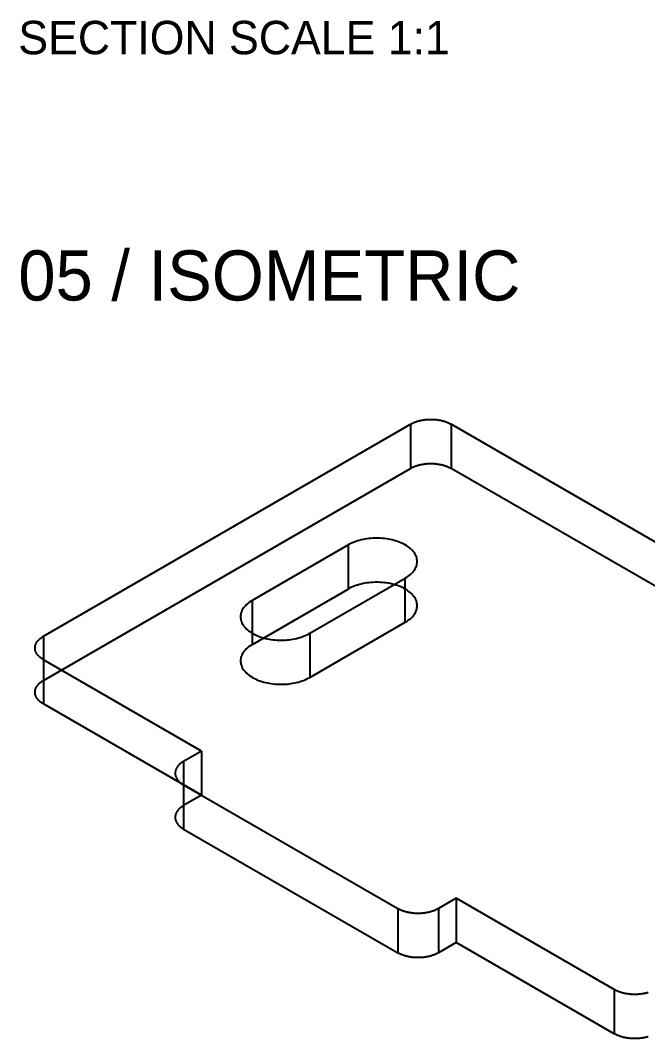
# Model space of a CAD drawing. Header units: inches. Extents: x 0.5 to 33.5, y 0.5 to 21.5.
# Drawn here: x 27.26 to 30.39, y 10.66 to 15.75 of the extents above; entities that cross this region are included whole.
import ezdxf

# ---------------------------------------------------------------- set-up
doc = ezdxf.new("R2010")
doc.units = ezdxf.units.IN
doc.header["$MEASUREMENT"] = 0

msp = doc.modelspace()

# ---------------------------------------------------------------- linework, layer by layer
at = {"layer": 'OUTLINE'}
for p, q in [((27.3755, 12.6713), (29.2085, 13.7296)), ((29.2085, 13.7296), (29.211, 13.731)), ((29.2085, 13.7296), (29.2085, 13.5091)), ((29.211, 13.731), (29.2136, 13.7324)), ((29.2136, 13.7324), (29.2162, 13.7338)), ((29.2162, 13.7338), (29.2189, 13.7351)), ((29.2189, 13.7351), (29.2217, 13.7364)), ((29.2217, 13.7364), (29.2245, 13.7376)), ((29.2245, 13.7376), (29.2274, 13.7388)), ((29.2274, 13.7388), (29.2303, 13.74)), ((29.2303, 13.74), (29.2332, 13.7411)), ((29.2332, 13.7411), (29.2363, 13.7421)), ((29.2363, 13.7421), (29.2393, 13.7432)), ((29.2393, 13.7432), (29.2424, 13.7442)), ((29.2424, 13.7442), (29.2455, 13.7451)), ((29.2455, 13.7451), (29.2487, 13.746)), ((29.2487, 13.746), (29.2519, 13.7468)), ((29.2519, 13.7468), (29.2552, 13.7476)), ((29.2552, 13.7476), (29.2585, 13.7484)), ((29.2585, 13.7484), (29.2618, 13.7491)), ((29.2618, 13.7491), (29.2651, 13.7498)), ((29.2651, 13.7498), (29.2685, 13.7504)), ((29.2685, 13.7504), (29.2719, 13.751)), ((29.2719, 13.751), (29.2753, 13.7515)), ((29.2753, 13.7515), (29.2787, 13.752)), ((29.2787, 13.752), (29.2822, 13.7524)), ((29.2822, 13.7524), (29.2857, 13.7527)), ((29.2857, 13.7527), (29.2892, 13.7531)), ((29.2892, 13.7531), (29.2927, 13.7533)), ((29.2927, 13.7533), (29.2962, 13.7536)), ((29.2962, 13.7536), (29.2997, 13.7537)), ((29.2997, 13.7537), (29.3032, 13.7539)), ((29.3032, 13.7539), (29.3068, 13.7539)), ((29.3068, 13.7539), (29.3103, 13.754)), ((29.3103, 13.754), (29.3138, 13.7539)), ((29.3138, 13.7539), (29.3174, 13.7539)), ((29.3174, 13.7539), (29.3209, 13.7537)), ((29.3209, 13.7537), (29.3244, 13.7536)), ((29.3244, 13.7536), (29.3279, 13.7533)), ((29.3279, 13.7533), (29.3314, 13.7531)), ((29.3314, 13.7531), (29.3349, 13.7527)), ((29.3349, 13.7527), (29.3384, 13.7524)), ((29.3384, 13.7524), (29.3418, 13.752)), ((29.3418, 13.752), (29.3453, 13.7515)), ((29.3453, 13.7515), (29.3487, 13.751)), ((29.3487, 13.751), (29.3521, 13.7504)), ((29.3521, 13.7504), (29.3555, 13.7498)), ((29.3555, 13.7498), (29.3588, 13.7491)), ((29.3588, 13.7491), (29.3621, 13.7484)), ((29.3621, 13.7484), (29.3654, 13.7476)), ((29.3654, 13.7476), (29.3687, 13.7468)), ((29.3687, 13.7468), (29.3719, 13.746)), ((29.3719, 13.746), (29.375, 13.7451)), ((29.375, 13.7451), (29.3782, 13.7442)), ((29.3782, 13.7442), (29.3813, 13.7432)), ((29.3813, 13.7432), (29.3843, 13.7421)), ((29.3843, 13.7421), (29.3873, 13.7411)), ((29.3873, 13.7411), (29.3903, 13.74)), ((29.3903, 13.74), (29.3932, 13.7388)), ((29.3932, 13.7388), (29.3961, 13.7376)), ((29.3961, 13.7376), (29.3989, 13.7364)), ((29.3989, 13.7364), (29.4017, 13.7351)), ((29.4017, 13.7351), (29.4044, 13.7338)), ((29.4044, 13.7338), (29.407, 13.7324)), ((29.407, 13.7324), (29.4096, 13.731)), ((29.4096, 13.731), (29.4121, 13.7296)), ((29.4121, 13.7296), (29.4121, 13.5091)), ((32.2634, 12.0834), (29.4121, 13.7296)), ((29.2303, 13.5195), (29.2332, 13.5206)), ((29.2332, 13.5206), (29.2363, 13.5217)), ((29.2363, 13.5217), (29.2393, 13.5227)), ((29.2393, 13.5227), (29.2424, 13.5237)), ((29.2424, 13.5237), (29.2455, 13.5246)), ((29.2455, 13.5246), (29.2487, 13.5255)), ((29.2487, 13.5255), (29.2519, 13.5264)), ((29.2519, 13.5264), (29.2552, 13.5272)), ((29.2552, 13.5272), (29.2585, 13.5279)), ((29.2585, 13.5279), (29.2618, 13.5286)), ((29.2618, 13.5286), (29.2651, 13.5293)), ((29.2651, 13.5293), (29.2685, 13.5299)), ((29.2685, 13.5299), (29.2719, 13.5305)), ((29.2719, 13.5305), (29.2753, 13.531)), ((29.2753, 13.531), (29.2787, 13.5315)), ((29.2787, 13.5315), (29.2822, 13.5319)), ((29.2822, 13.5319), (29.2857, 13.5323)), ((29.2857, 13.5323), (29.2892, 13.5326)), ((29.2892, 13.5326), (29.2927, 13.5329)), ((29.2927, 13.5329), (29.2962, 13.5331)), ((29.2962, 13.5331), (29.2997, 13.5333)), ((29.2997, 13.5333), (29.3032, 13.5334)), ((29.3032, 13.5334), (29.3068, 13.5335)), ((29.3068, 13.5335), (29.3103, 13.5335)), ((29.3103, 13.5335), (29.3138, 13.5335)), ((29.3138, 13.5335), (29.3174, 13.5334)), ((29.3174, 13.5334), (29.3209, 13.5333)), ((29.3209, 13.5333), (29.3244, 13.5331)), ((29.3244, 13.5331), (29.3279, 13.5329)), ((29.3279, 13.5329), (29.3314, 13.5326)), ((29.3314, 13.5326), (29.3349, 13.5323)), ((29.3349, 13.5323), (29.3384, 13.5319)), ((29.3384, 13.5319), (29.3418, 13.5315)), ((29.3418, 13.5315), (29.3453, 13.531)), ((29.3453, 13.531), (29.3487, 13.5305)), ((29.3487, 13.5305), (29.3521, 13.5299)), ((29.3521, 13.5299), (29.3555, 13.5293)), ((29.3555, 13.5293), (29.3588, 13.5286)), ((29.3588, 13.5286), (29.3621, 13.5279)), ((29.3621, 13.5279), (29.3654, 13.5272)), ((29.3654, 13.5272), (29.3687, 13.5264)), ((29.3687, 13.5264), (29.3719, 13.5255)), ((29.3719, 13.5255), (29.375, 13.5246)), ((29.375, 13.5246), (29.3782, 13.5237)), ((29.3782, 13.5237), (29.3813, 13.5227)), ((29.3813, 13.5227), (29.3843, 13.5217)), ((29.3843, 13.5217), (29.3873, 13.5206)), ((29.3873, 13.5206), (29.3903, 13.5195)), ((27.3755, 12.4509), (29.2085, 13.5091)), ((29.2085, 13.5091), (29.211, 13.5106)), ((29.211, 13.5106), (29.2136, 13.512)), ((29.2136, 13.512), (29.2162, 13.5133)), ((29.2162, 13.5133), (29.2189, 13.5146)), ((29.2189, 13.5146), (29.2217, 13.5159)), ((29.2217, 13.5159), (29.2245, 13.5171)), ((29.2245, 13.5171), (29.2274, 13.5183)), ((29.2274, 13.5183), (29.2303, 13.5195)), ((29.3903, 13.5195), (29.3932, 13.5183)), ((29.3932, 13.5183), (29.3961, 13.5171)), ((29.3961, 13.5171), (29.3989, 13.5159)), ((29.3989, 13.5159), (29.4017, 13.5146)), ((29.4017, 13.5146), (29.4044, 13.5133)), ((29.4044, 13.5133), (29.407, 13.512)), ((29.407, 13.512), (29.4096, 13.5106)), ((29.4096, 13.5106), (29.4121, 13.5091)), ((32.2634, 11.8629), (29.4121, 13.5091)), ((28.4193, 12.8514), (28.8967, 13.127)), ((28.9039, 13.1309), (28.8967, 13.127)), ((28.8967, 13.127), (28.8967, 12.9065)), ((28.9114, 13.1347), (28.9039, 13.1309)), ((28.9192, 13.1382), (28.9114, 13.1347)), ((28.9273, 13.1415), (28.9192, 13.1382)), ((28.9357, 13.1446), (28.9273, 13.1415)), ((28.9444, 13.1474), (28.9357, 13.1446)), ((28.9533, 13.15), (28.9444, 13.1474)), ((28.9623, 13.1523), (28.9533, 13.15)), ((28.9716, 13.1544), (28.9623, 13.1523)), ((28.9811, 13.1562), (28.9716, 13.1544)), ((28.9906, 13.1577), (28.9811, 13.1562)), ((29.0003, 13.159), (28.9906, 13.1577)), ((29.0101, 13.16), (29.0003, 13.159)), ((29.02, 13.1607), (29.0101, 13.16)), ((29.0299, 13.1611), (29.02, 13.1607)), ((29.0398, 13.1612), (29.0299, 13.1611)), ((29.0498, 13.1611), (29.0398, 13.1612)), ((29.0597, 13.1607), (29.0498, 13.1611)), ((29.0695, 13.16), (29.0597, 13.1607)), ((29.0793, 13.159), (29.0695, 13.16)), ((29.089, 13.1577), (29.0793, 13.159)), ((29.0986, 13.1562), (29.089, 13.1577)), ((29.108, 13.1544), (29.0986, 13.1562)), ((29.1173, 13.1523), (29.108, 13.1544)), ((29.1264, 13.15), (29.1173, 13.1523)), ((29.1353, 13.1474), (29.1264, 13.15)), ((29.1439, 13.1446), (29.1353, 13.1474)), ((29.1523, 13.1415), (29.1439, 13.1446)), ((29.1604, 13.1382), (29.1523, 13.1415)), ((29.1683, 13.1347), (29.1604, 13.1382)), ((29.1758, 13.1309), (29.1683, 13.1347)), ((29.183, 13.127), (29.1758, 13.1309)), ((29.1899, 13.1228), (29.183, 13.127)), ((29.1963, 13.1185), (29.1899, 13.1228)), ((29.2025, 13.114), (29.1963, 13.1185)), ((29.2082, 13.1093), (29.2025, 13.114)), ((29.2135, 13.1044), (29.2082, 13.1093)), ((29.2184, 13.0994), (29.2135, 13.1044)), ((29.2229, 13.0943), (29.2184, 13.0994)), ((29.2269, 13.0891), (29.2229, 13.0943)), ((29.2305, 13.0837), (29.2269, 13.0891)), ((29.2336, 13.0783), (29.2305, 13.0837)), ((29.2362, 13.0727), (29.2336, 13.0783)), ((29.2384, 13.0671), (29.2362, 13.0727)), ((29.2401, 13.0615), (29.2384, 13.0671)), ((29.2336, 13.0104), (29.2362, 13.0159)), ((29.2362, 13.0159), (29.2384, 13.0215)), ((29.2384, 13.0215), (29.2401, 13.0272)), ((29.2413, 13.0558), (29.2401, 13.0615)), ((29.2401, 13.0272), (29.2413, 13.0329)), ((29.2421, 13.0501), (29.2413, 13.0558)), ((29.2413, 13.0329), (29.2421, 13.0386)), ((29.2423, 13.0443), (29.2421, 13.0501)), ((29.2421, 13.0386), (29.2423, 13.0443)), ((28.7056, 12.686), (29.183, 12.9617)), ((29.183, 12.9617), (29.1899, 12.9658)), ((29.183, 12.7412), (29.183, 12.9617)), ((29.1899, 12.9658), (29.1963, 12.9702)), ((29.1963, 12.9702), (29.2025, 12.9747)), ((29.2025, 12.9747), (29.2082, 12.9794)), ((29.2082, 12.9794), (29.2135, 12.9842)), ((29.2135, 12.9842), (29.2184, 12.9892)), ((29.2184, 12.9892), (29.2229, 12.9943)), ((29.2229, 12.9943), (29.2269, 12.9996)), ((29.2269, 12.9996), (29.2305, 13.0049)), ((29.2305, 13.0049), (29.2336, 13.0104)), ((28.9039, 12.9105), (28.8967, 12.9065)), ((28.9114, 12.9142), (28.9039, 12.9105)), ((28.9192, 12.9177), (28.9114, 12.9142)), ((28.9273, 12.921), (28.9192, 12.9177)), ((28.9357, 12.9241), (28.9273, 12.921)), ((28.9444, 12.9269), (28.9357, 12.9241)), ((28.9533, 12.9295), (28.9444, 12.9269)), ((28.9623, 12.9318), (28.9533, 12.9295)), ((28.9716, 12.9339), (28.9623, 12.9318)), ((28.9811, 12.9357), (28.9716, 12.9339)), ((28.9906, 12.9372), (28.9811, 12.9357)), ((29.0003, 12.9385), (28.9906, 12.9372)), ((29.0101, 12.9395), (29.0003, 12.9385)), ((29.02, 12.9402), (29.0101, 12.9395)), ((29.0299, 12.9406), (29.02, 12.9402)), ((29.0398, 12.9407), (29.0299, 12.9406)), ((29.0498, 12.9406), (29.0398, 12.9407)), ((29.0597, 12.9402), (29.0498, 12.9406)), ((29.0695, 12.9395), (29.0597, 12.9402)), ((29.0793, 12.9385), (29.0695, 12.9395)), ((29.089, 12.9372), (29.0793, 12.9385)), ((29.0986, 12.9357), (29.089, 12.9372)), ((29.108, 12.9339), (29.0986, 12.9357)), ((29.1173, 12.9318), (29.108, 12.9339)), ((29.1264, 12.9295), (29.1173, 12.9318)), ((29.1353, 12.9269), (29.1264, 12.9295)), ((29.1439, 12.9241), (29.1353, 12.9269)), ((29.1523, 12.921), (29.1439, 12.9241)), ((29.1604, 12.9177), (29.1523, 12.921)), ((29.1683, 12.9142), (29.1604, 12.9177)), ((29.1758, 12.9105), (29.1683, 12.9142)), ((29.183, 12.9065), (29.1758, 12.9105)), ((28.4193, 12.6309), (28.8967, 12.9065)), ((29.1899, 12.9024), (29.183, 12.9065)), ((29.1963, 12.898), (29.1899, 12.9024)), ((29.2025, 12.8935), (29.1963, 12.898)), ((29.2082, 12.8888), (29.2025, 12.8935)), ((29.2135, 12.8839), (29.2082, 12.8888)), ((29.2184, 12.879), (29.2135, 12.8839)), ((29.2229, 12.8738), (29.2184, 12.879)), ((29.2269, 12.8686), (29.2229, 12.8738)), ((29.2305, 12.8632), (29.2269, 12.8686)), ((29.2336, 12.8578), (29.2305, 12.8632)), ((28.3754, 12.8134), (28.3718, 12.8081)), ((28.3794, 12.8187), (28.3754, 12.8134)), ((28.3839, 12.8238), (28.3794, 12.8187)), ((28.3888, 12.8288), (28.3839, 12.8238)), ((28.3941, 12.8336), (28.3888, 12.8288)), ((28.3998, 12.8383), (28.3941, 12.8336)), ((28.4059, 12.8429), (28.3998, 12.8383)), ((28.4124, 12.8472), (28.4059, 12.8429)), ((28.4193, 12.8514), (28.4124, 12.8472)), ((28.4193, 12.6309), (28.4193, 12.8514)), ((29.2362, 12.8522), (29.2336, 12.8578)), ((29.2384, 12.8467), (29.2362, 12.8522)), ((29.2401, 12.841), (29.2384, 12.8467)), ((29.2413, 12.8353), (29.2401, 12.841)), ((29.2401, 12.8067), (29.2413, 12.8124)), ((29.2421, 12.8296), (29.2413, 12.8353)), ((29.2413, 12.8124), (29.2421, 12.8181)), ((29.2423, 12.8238), (29.2421, 12.8296)), ((29.2421, 12.8181), (29.2423, 12.8238)), ((28.3602, 12.7744), (28.36, 12.7687)), ((28.36, 12.7687), (28.3602, 12.763)), ((28.3609, 12.7802), (28.3602, 12.7744)), ((28.3602, 12.763), (28.3609, 12.7572)), ((28.3622, 12.7858), (28.3609, 12.7802)), ((28.3639, 12.7915), (28.3622, 12.7858)), ((28.366, 12.7971), (28.3639, 12.7915)), ((28.3687, 12.8026), (28.366, 12.7971)), ((28.3718, 12.8081), (28.3687, 12.8026)), ((29.2025, 12.7542), (29.2082, 12.7589)), ((29.2082, 12.7589), (29.2135, 12.7637)), ((29.2135, 12.7637), (29.2184, 12.7687)), ((29.2184, 12.7687), (29.2229, 12.7739)), ((29.2229, 12.7739), (29.2269, 12.7791)), ((29.2269, 12.7791), (29.2305, 12.7845)), ((29.2305, 12.7845), (29.2336, 12.7899)), ((29.2336, 12.7899), (29.2362, 12.7954)), ((29.2362, 12.7954), (29.2384, 12.801)), ((29.2384, 12.801), (29.2401, 12.8067)), ((28.3609, 12.7572), (28.3622, 12.7515)), ((28.3622, 12.7515), (28.3639, 12.7459)), ((28.3639, 12.7459), (28.366, 12.7403)), ((28.366, 12.7403), (28.3687, 12.7348)), ((28.3687, 12.7348), (28.3718, 12.7293)), ((28.3718, 12.7293), (28.3754, 12.724)), ((28.3754, 12.724), (28.3794, 12.7187)), ((28.3794, 12.7187), (28.3839, 12.7136)), ((28.3839, 12.7136), (28.3888, 12.7086)), ((28.3888, 12.7086), (28.3941, 12.7037)), ((28.7056, 12.4656), (29.183, 12.7412)), ((29.183, 12.7412), (29.1899, 12.7453)), ((29.1899, 12.7453), (29.1963, 12.7497)), ((29.1963, 12.7497), (29.2025, 12.7542)), ((27.3538, 12.6553), (27.3557, 12.657)), ((27.3557, 12.657), (27.3576, 12.6587)), ((27.3576, 12.6587), (27.3596, 12.6604)), ((27.3596, 12.6604), (27.3617, 12.6621)), ((27.3617, 12.6621), (27.3638, 12.6637)), ((27.3638, 12.6637), (27.366, 12.6653)), ((27.366, 12.6653), (27.3683, 12.6668)), ((27.3683, 12.6668), (27.3706, 12.6684)), ((27.3706, 12.6684), (27.373, 12.6699)), ((27.373, 12.6699), (27.3755, 12.6713)), ((27.3755, 12.6713), (27.3755, 12.4509)), ((28.3941, 12.7037), (28.3998, 12.6991)), ((28.3998, 12.6991), (28.4059, 12.6945)), ((28.4059, 12.6945), (28.4124, 12.6902)), ((28.4124, 12.6902), (28.4193, 12.686)), ((28.4193, 12.686), (28.4265, 12.6821)), ((28.4265, 12.6821), (28.434, 12.6783)), ((28.434, 12.6783), (28.4418, 12.6748)), ((28.4418, 12.6748), (28.45, 12.6715)), ((28.45, 12.6715), (28.4584, 12.6684)), ((28.4584, 12.6684), (28.467, 12.6656)), ((28.467, 12.6656), (28.4759, 12.663)), ((28.4759, 12.663), (28.485, 12.6607)), ((28.485, 12.6607), (28.4942, 12.6586)), ((28.4942, 12.6586), (28.5037, 12.6568)), ((28.5037, 12.6568), (28.5133, 12.6553)), ((28.6116, 12.6553), (28.6212, 12.6568)), ((28.6212, 12.6568), (28.6307, 12.6586)), ((28.6307, 12.6586), (28.6399, 12.6607)), ((28.6399, 12.6607), (28.649, 12.663)), ((28.649, 12.663), (28.6579, 12.6656)), ((28.6579, 12.6656), (28.6665, 12.6684)), ((28.6665, 12.6684), (28.6749, 12.6715)), ((28.6749, 12.6715), (28.6831, 12.6748)), ((28.6831, 12.6748), (28.6909, 12.6783)), ((28.6909, 12.6783), (28.6984, 12.6821)), ((28.6984, 12.6821), (28.7056, 12.686)), ((28.7056, 12.686), (28.7056, 12.4656)), ((27.3333, 12.6125), (27.3334, 12.6146)), ((27.3334, 12.6105), (27.3333, 12.6125)), ((27.3334, 12.6146), (27.3335, 12.6166)), ((27.3335, 12.6085), (27.3334, 12.6105)), ((27.3335, 12.6166), (27.3337, 12.6187)), ((27.3337, 12.6064), (27.3335, 12.6085)), ((27.3337, 12.6187), (27.334, 12.6207)), ((27.334, 12.6044), (27.3337, 12.6064)), ((27.334, 12.6207), (27.3344, 12.6227)), ((27.3344, 12.6227), (27.3349, 12.6247)), ((27.3349, 12.6247), (27.3355, 12.6268)), ((27.3355, 12.6268), (27.3361, 12.6288)), ((27.3361, 12.6288), (27.3368, 12.6308)), ((27.3368, 12.6308), (27.3376, 12.6327)), ((27.3376, 12.6327), (27.3385, 12.6347)), ((27.3385, 12.6347), (27.3395, 12.6367)), ((27.3395, 12.6367), (27.3406, 12.6386)), ((27.3406, 12.6386), (27.3418, 12.6406)), ((27.3418, 12.6406), (27.343, 12.6425)), ((27.343, 12.6425), (27.3443, 12.6444)), ((27.3443, 12.6444), (27.3457, 12.6462)), ((27.3457, 12.6462), (27.3472, 12.6481)), ((27.3472, 12.6481), (27.3487, 12.6499)), ((27.3487, 12.6499), (27.3503, 12.6517)), ((27.3503, 12.6517), (27.352, 12.6535)), ((27.352, 12.6535), (27.3538, 12.6553)), ((28.3888, 12.6083), (28.3839, 12.6033)), ((28.3941, 12.6132), (28.3888, 12.6083)), ((28.3998, 12.6179), (28.3941, 12.6132)), ((28.4059, 12.6224), (28.3998, 12.6179)), ((28.4124, 12.6267), (28.4059, 12.6224)), ((28.4193, 12.6309), (28.4124, 12.6267)), ((28.5133, 12.6553), (28.5229, 12.654)), ((28.5229, 12.654), (28.5327, 12.6531)), ((28.5327, 12.6531), (28.5426, 12.6524)), ((28.5426, 12.6524), (28.5525, 12.6519)), ((28.5525, 12.6519), (28.5624, 12.6518)), ((28.5624, 12.6518), (28.5724, 12.6519)), ((28.5724, 12.6519), (28.5823, 12.6524)), ((28.5823, 12.6524), (28.5922, 12.6531)), ((28.5922, 12.6531), (28.602, 12.654)), ((28.602, 12.654), (28.6116, 12.6553)), ((27.3344, 12.6024), (27.334, 12.6044)), ((27.3349, 12.6003), (27.3344, 12.6024)), ((27.3355, 12.5983), (27.3349, 12.6003)), ((27.3361, 12.5963), (27.3355, 12.5983)), ((27.3368, 12.5943), (27.3361, 12.5963)), ((27.3376, 12.5923), (27.3368, 12.5943)), ((27.3385, 12.5904), (27.3376, 12.5923)), ((27.3395, 12.5884), (27.3385, 12.5904)), ((27.3406, 12.5865), (27.3395, 12.5884)), ((27.3418, 12.5845), (27.3406, 12.5865)), ((27.343, 12.5826), (27.3418, 12.5845)), ((27.3443, 12.5807), (27.343, 12.5826)), ((27.3457, 12.5788), (27.3443, 12.5807)), ((27.3472, 12.577), (27.3457, 12.5788)), ((27.3487, 12.5752), (27.3472, 12.577)), ((27.3503, 12.5733), (27.3487, 12.5752)), ((27.352, 12.5716), (27.3503, 12.5733)), ((27.3538, 12.5698), (27.352, 12.5716)), ((27.3557, 12.5681), (27.3538, 12.5698)), ((27.3576, 12.5663), (27.3557, 12.5681)), ((27.3596, 12.5647), (27.3576, 12.5663)), ((27.3617, 12.563), (27.3596, 12.5647)), ((27.3638, 12.5614), (27.3617, 12.563)), ((27.366, 12.5598), (27.3638, 12.5614)), ((27.3683, 12.5582), (27.366, 12.5598)), ((27.3706, 12.5567), (27.3683, 12.5582)), ((27.373, 12.5552), (27.3706, 12.5567)), ((27.3755, 12.5537), (27.373, 12.5552)), ((28.3609, 12.5597), (28.3602, 12.554)), ((28.3622, 12.5654), (28.3609, 12.5597)), ((28.3639, 12.571), (28.3622, 12.5654)), ((28.366, 12.5766), (28.3639, 12.571)), ((28.3687, 12.5822), (28.366, 12.5766)), ((28.3718, 12.5876), (28.3687, 12.5822)), ((28.3754, 12.593), (28.3718, 12.5876)), ((28.3794, 12.5982), (28.3754, 12.593)), ((28.3839, 12.6033), (28.3794, 12.5982)), ((27.3755, 12.5537), (27.3755, 12.3333)), ((28.1647, 12.0981), (27.3755, 12.5537)), ((28.3602, 12.554), (28.36, 12.5482)), ((28.36, 12.5482), (28.3602, 12.5425)), ((28.3602, 12.5425), (28.3609, 12.5368)), ((28.3609, 12.5368), (28.3622, 12.5311)), ((28.3622, 12.5311), (28.3639, 12.5254)), ((28.3639, 12.5254), (28.366, 12.5198)), ((28.366, 12.5198), (28.3687, 12.5143)), ((28.3687, 12.5143), (28.3718, 12.5088)), ((28.3718, 12.5088), (28.3754, 12.5035)), ((28.3754, 12.5035), (28.3794, 12.4982)), ((28.3794, 12.4982), (28.3839, 12.4931)), ((28.3839, 12.4931), (28.3888, 12.4881)), ((28.3888, 12.4881), (28.3941, 12.4833)), ((28.3941, 12.4833), (28.3998, 12.4786)), ((28.3998, 12.4786), (28.4059, 12.4741)), ((28.4059, 12.4741), (28.4124, 12.4697)), ((28.4124, 12.4697), (28.4193, 12.4656)), ((28.4193, 12.4656), (28.4265, 12.4616)), ((28.4265, 12.4616), (28.434, 12.4579)), ((28.434, 12.4579), (28.4418, 12.4543)), ((28.4418, 12.4543), (28.45, 12.451)), ((28.6749, 12.451), (28.6831, 12.4543)), ((28.6831, 12.4543), (28.6909, 12.4579)), ((28.6909, 12.4579), (28.6984, 12.4616)), ((28.6984, 12.4616), (28.7056, 12.4656)), ((27.334, 12.4002), (27.3344, 12.4022)), ((27.3344, 12.4022), (27.3349, 12.4043)), ((27.3349, 12.4043), (27.3355, 12.4063)), ((27.3355, 12.4063), (27.3361, 12.4083)), ((27.3361, 12.4083), (27.3368, 12.4103)), ((27.3368, 12.4103), (27.3376, 12.4123)), ((27.3376, 12.4123), (27.3385, 12.4142)), ((27.3385, 12.4142), (27.3395, 12.4162)), ((27.3395, 12.4162), (27.3406, 12.4181)), ((27.3406, 12.4181), (27.3418, 12.4201)), ((27.3418, 12.4201), (27.343, 12.422)), ((27.343, 12.422), (27.3443, 12.4239)), ((27.3443, 12.4239), (27.3457, 12.4258)), ((27.3457, 12.4258), (27.3472, 12.4276)), ((27.3472, 12.4276), (27.3487, 12.4294)), ((27.3487, 12.4294), (27.3503, 12.4313)), ((27.3503, 12.4313), (27.352, 12.433)), ((27.352, 12.433), (27.3538, 12.4348)), ((27.3538, 12.4348), (27.3557, 12.4365)), ((27.3557, 12.4365), (27.3576, 12.4383)), ((27.3576, 12.4383), (27.3596, 12.4399)), ((27.3596, 12.4399), (27.3617, 12.4416)), ((27.3617, 12.4416), (27.3638, 12.4432)), ((27.3638, 12.4432), (27.366, 12.4448)), ((27.366, 12.4448), (27.3683, 12.4464)), ((27.3683, 12.4464), (27.3706, 12.4479)), ((27.3706, 12.4479), (27.373, 12.4494)), ((27.373, 12.4494), (27.3755, 12.4509)), ((28.45, 12.451), (28.4584, 12.4479)), ((28.4584, 12.4479), (28.467, 12.4451)), ((28.467, 12.4451), (28.4759, 12.4425)), ((28.4759, 12.4425), (28.485, 12.4402)), ((28.485, 12.4402), (28.4942, 12.4381)), ((28.4942, 12.4381), (28.5037, 12.4363)), ((28.5037, 12.4363), (28.5133, 12.4348)), ((28.5133, 12.4348), (28.5229, 12.4336)), ((28.5229, 12.4336), (28.5327, 12.4326)), ((28.5327, 12.4326), (28.5426, 12.4319)), ((28.5426, 12.4319), (28.5525, 12.4315)), ((28.5525, 12.4315), (28.5624, 12.4313)), ((28.5624, 12.4313), (28.5724, 12.4315)), ((28.5724, 12.4315), (28.5823, 12.4319)), ((28.5823, 12.4319), (28.5922, 12.4326)), ((28.5922, 12.4326), (28.602, 12.4336)), ((28.602, 12.4336), (28.6116, 12.4348)), ((28.6116, 12.4348), (28.6212, 12.4363)), ((28.6212, 12.4363), (28.6307, 12.4381)), ((28.6307, 12.4381), (28.6399, 12.4402)), ((28.6399, 12.4402), (28.649, 12.4425)), ((28.649, 12.4425), (28.6579, 12.4451)), ((28.6579, 12.4451), (28.6665, 12.4479)), ((28.6665, 12.4479), (28.6749, 12.451)), ((27.3333, 12.3921), (27.3334, 12.3941)), ((27.3334, 12.39), (27.3333, 12.3921)), ((27.3334, 12.3941), (27.3335, 12.3961)), ((27.3335, 12.388), (27.3334, 12.39)), ((27.3335, 12.3961), (27.3337, 12.3982)), ((27.3337, 12.3859), (27.3335, 12.388)), ((27.3337, 12.3982), (27.334, 12.4002)), ((27.334, 12.3839), (27.3337, 12.3859)), ((27.3344, 12.3819), (27.334, 12.3839)), ((27.3349, 12.3799), (27.3344, 12.3819)), ((27.3355, 12.3778), (27.3349, 12.3799)), ((27.3361, 12.3758), (27.3355, 12.3778)), ((27.3368, 12.3738), (27.3361, 12.3758)), ((27.3376, 12.3719), (27.3368, 12.3738)), ((27.3385, 12.3699), (27.3376, 12.3719)), ((27.3395, 12.3679), (27.3385, 12.3699)), ((27.3406, 12.366), (27.3395, 12.3679)), ((27.3418, 12.3641), (27.3406, 12.366)), ((27.343, 12.3621), (27.3418, 12.3641)), ((27.3443, 12.3602), (27.343, 12.3621)), ((27.3457, 12.3584), (27.3443, 12.3602)), ((27.3472, 12.3565), (27.3457, 12.3584)), ((27.3487, 12.3547), (27.3472, 12.3565)), ((27.3503, 12.3529), (27.3487, 12.3547)), ((27.352, 12.3511), (27.3503, 12.3529)), ((27.3538, 12.3493), (27.352, 12.3511)), ((27.3557, 12.3476), (27.3538, 12.3493)), ((27.3576, 12.3459), (27.3557, 12.3476)), ((27.3596, 12.3442), (27.3576, 12.3459)), ((27.3617, 12.3425), (27.3596, 12.3442)), ((27.3638, 12.3409), (27.3617, 12.3425)), ((27.366, 12.3393), (27.3638, 12.3409)), ((27.3683, 12.3378), (27.366, 12.3393)), ((27.3706, 12.3362), (27.3683, 12.3378)), ((27.373, 12.3347), (27.3706, 12.3362)), ((27.3755, 12.3333), (27.373, 12.3347)), ((28.1647, 11.8776), (27.3755, 12.3333)), ((28.1647, 12.0981), (28.0756, 12.0467)), ((28.1647, 12.0981), (28.1647, 11.8776)), ((28.0756, 12.0467), (28.0731, 12.0452)), ((28.0756, 12.0467), (28.0756, 11.8262)), ((28.0341, 11.996), (28.0338, 11.994)), ((28.0345, 11.998), (28.0341, 11.996)), ((28.035, 12.0001), (28.0345, 11.998)), ((28.0355, 12.0021), (28.035, 12.0001)), ((28.0362, 12.0041), (28.0355, 12.0021)), ((28.0369, 12.0061), (28.0362, 12.0041)), ((28.0377, 12.0081), (28.0369, 12.0061)), ((28.0386, 12.01), (28.0377, 12.0081)), ((28.0396, 12.012), (28.0386, 12.01)), ((28.0407, 12.0139), (28.0396, 12.012)), ((28.0418, 12.0159), (28.0407, 12.0139)), ((28.0431, 12.0178), (28.0418, 12.0159)), ((28.0444, 12.0197), (28.0431, 12.0178)), ((28.0458, 12.0216), (28.0444, 12.0197)), ((28.0472, 12.0234), (28.0458, 12.0216)), ((28.0488, 12.0252), (28.0472, 12.0234)), ((28.0504, 12.0271), (28.0488, 12.0252)), ((28.0521, 12.0288), (28.0504, 12.0271)), ((28.0539, 12.0306), (28.0521, 12.0288)), ((28.0558, 12.0323), (28.0539, 12.0306)), ((28.0577, 12.0341), (28.0558, 12.0323)), ((28.0597, 12.0357), (28.0577, 12.0341)), ((28.0618, 12.0374), (28.0597, 12.0357)), ((28.0639, 12.039), (28.0618, 12.0374)), ((28.0661, 12.0406), (28.0639, 12.039)), ((28.0684, 12.0422), (28.0661, 12.0406)), ((28.0707, 12.0437), (28.0684, 12.0422)), ((28.0731, 12.0452), (28.0707, 12.0437)), ((28.0335, 11.9899), (28.0334, 11.9879)), ((28.0334, 11.9879), (28.0335, 11.9858)), ((28.0336, 11.9919), (28.0335, 11.9899)), ((28.0335, 11.9858), (28.0336, 11.9838)), ((28.0338, 11.994), (28.0336, 11.9919)), ((28.0336, 11.9838), (28.0338, 11.9817)), ((28.0338, 11.9817), (28.0341, 11.9797)), ((28.0341, 11.9797), (28.0345, 11.9777)), ((28.0345, 11.9777), (28.035, 11.9757)), ((28.035, 11.9757), (28.0355, 11.9736)), ((28.0355, 11.9736), (28.0362, 11.9716)), ((28.0362, 11.9716), (28.0369, 11.9696)), ((28.0369, 11.9696), (28.0377, 11.9677)), ((28.0377, 11.9677), (28.0386, 11.9657)), ((28.0386, 11.9657), (28.0396, 11.9637)), ((28.0396, 11.9637), (28.0407, 11.9618)), ((28.0407, 11.9618), (28.0418, 11.9598)), ((28.0418, 11.9598), (28.0431, 11.9579)), ((28.0431, 11.9579), (28.0444, 11.956)), ((28.0444, 11.956), (28.0458, 11.9542)), ((28.0458, 11.9542), (28.0472, 11.9523)), ((28.0472, 11.9523), (28.0488, 11.9505)), ((28.0488, 11.9505), (28.0504, 11.9487)), ((28.0504, 11.9487), (28.0521, 11.9469)), ((28.0521, 11.9469), (28.0539, 11.9451)), ((28.0539, 11.9451), (28.0558, 11.9434)), ((28.0558, 11.9434), (28.0577, 11.9417)), ((28.0577, 11.9417), (28.0597, 11.94)), ((28.0597, 11.94), (28.0618, 11.9383)), ((28.0618, 11.9383), (28.0639, 11.9367)), ((28.0639, 11.9367), (28.0661, 11.9351)), ((28.0661, 11.9351), (28.0684, 11.9335)), ((28.0684, 11.9335), (28.0707, 11.932)), ((28.0707, 11.932), (28.0731, 11.9305)), ((28.0731, 11.9305), (28.0756, 11.9291)), ((28.0756, 11.9291), (28.0756, 11.7086)), ((28.0756, 11.9291), (29.1448, 11.3117)), ((28.1647, 11.8776), (28.0756, 11.8262)), ((28.0407, 11.7935), (28.0396, 11.7915)), ((28.0418, 11.7954), (28.0407, 11.7935)), ((28.0431, 11.7973), (28.0418, 11.7954)), ((28.0444, 11.7992), (28.0431, 11.7973)), ((28.0458, 11.8011), (28.0444, 11.7992)), ((28.0472, 11.8029), (28.0458, 11.8011)), ((28.0488, 11.8048), (28.0472, 11.8029)), ((28.0504, 11.8066), (28.0488, 11.8048)), ((28.0521, 11.8084), (28.0504, 11.8066)), ((28.0539, 11.8101), (28.0521, 11.8084)), ((28.0558, 11.8119), (28.0539, 11.8101)), ((28.0577, 11.8136), (28.0558, 11.8119)), ((28.0597, 11.8153), (28.0577, 11.8136)), ((28.0618, 11.8169), (28.0597, 11.8153)), ((28.0639, 11.8185), (28.0618, 11.8169)), ((28.0661, 11.8201), (28.0639, 11.8185)), ((28.0684, 11.8217), (28.0661, 11.8201)), ((28.0707, 11.8232), (28.0684, 11.8217)), ((28.0731, 11.8247), (28.0707, 11.8232)), ((28.0756, 11.8262), (28.0731, 11.8247)), ((28.0335, 11.7694), (28.0334, 11.7674)), ((28.0334, 11.7674), (28.0335, 11.7653)), ((28.0336, 11.7715), (28.0335, 11.7694)), ((28.0335, 11.7653), (28.0336, 11.7633)), ((28.0338, 11.7735), (28.0336, 11.7715)), ((28.0336, 11.7633), (28.0338, 11.7613)), ((28.0341, 11.7755), (28.0338, 11.7735)), ((28.0338, 11.7613), (28.0341, 11.7592)), ((28.0345, 11.7776), (28.0341, 11.7755)), ((28.0341, 11.7592), (28.0345, 11.7572)), ((28.035, 11.7796), (28.0345, 11.7776)), ((28.0345, 11.7572), (28.035, 11.7552)), ((28.0355, 11.7816), (28.035, 11.7796)), ((28.035, 11.7552), (28.0355, 11.7532)), ((28.0362, 11.7836), (28.0355, 11.7816)), ((28.0355, 11.7532), (28.0362, 11.7512)), ((28.0369, 11.7856), (28.0362, 11.7836)), ((28.0362, 11.7512), (28.0369, 11.7492)), ((28.0377, 11.7876), (28.0369, 11.7856)), ((28.0369, 11.7492), (28.0377, 11.7472)), ((28.0386, 11.7896), (28.0377, 11.7876)), ((28.0377, 11.7472), (28.0386, 11.7452)), ((28.0396, 11.7915), (28.0386, 11.7896)), ((28.0386, 11.7452), (28.0396, 11.7432)), ((28.0396, 11.7432), (28.0407, 11.7413)), ((28.0407, 11.7413), (28.0418, 11.7394)), ((28.0418, 11.7394), (28.0431, 11.7375)), ((28.0431, 11.7375), (28.0444, 11.7356)), ((28.0444, 11.7356), (28.0458, 11.7337)), ((28.0458, 11.7337), (28.0472, 11.7318)), ((28.0472, 11.7318), (28.0488, 11.73)), ((28.0488, 11.73), (28.0504, 11.7282)), ((28.0504, 11.7282), (28.0521, 11.7264)), ((28.0521, 11.7264), (28.0539, 11.7246)), ((28.0539, 11.7246), (28.0558, 11.7229)), ((28.0558, 11.7229), (28.0577, 11.7212)), ((28.0577, 11.7212), (28.0597, 11.7195)), ((28.0597, 11.7195), (28.0618, 11.7179)), ((28.0618, 11.7179), (28.0639, 11.7162)), ((28.0639, 11.7162), (28.0661, 11.7146)), ((28.0661, 11.7146), (28.0684, 11.7131)), ((28.0684, 11.7131), (28.0707, 11.7115)), ((28.0707, 11.7115), (28.0731, 11.71)), ((28.0731, 11.71), (28.0756, 11.7086)), ((28.0756, 11.7086), (29.1448, 11.0913)), ((29.4376, 11.3632), (29.3485, 11.3117)), ((29.4376, 11.3632), (29.4376, 11.1427)), ((30.2268, 10.9075), (29.4376, 11.3632)), ((29.1448, 11.3117), (29.1448, 11.0913)), ((29.1473, 11.3103), (29.1448, 11.3117)), ((29.1499, 11.3089), (29.1473, 11.3103)), ((29.1526, 11.3076), (29.1499, 11.3089)), ((29.1553, 11.3063), (29.1526, 11.3076)), ((29.158, 11.305), (29.1553, 11.3063)), ((29.1609, 11.3037), (29.158, 11.305)), ((29.1637, 11.3025), (29.1609, 11.3037)), ((29.1666, 11.3014), (29.1637, 11.3025)), ((29.1696, 11.3003), (29.1666, 11.3014)), ((29.1726, 11.2992), (29.1696, 11.3003)), ((29.1757, 11.2982), (29.1726, 11.2992)), ((29.1788, 11.2972), (29.1757, 11.2982)), ((29.1819, 11.2963), (29.1788, 11.2972)), ((29.1851, 11.2954), (29.1819, 11.2963)), ((29.1883, 11.2945), (29.1851, 11.2954)), ((29.1915, 11.2937), (29.1883, 11.2945)), ((29.1948, 11.2929), (29.1915, 11.2937)), ((29.1981, 11.2922), (29.1948, 11.2929)), ((29.2015, 11.2916), (29.1981, 11.2922)), ((29.2048, 11.291), (29.2015, 11.2916)), ((29.2082, 11.2904), (29.2048, 11.291)), ((29.2117, 11.2899), (29.2082, 11.2904)), ((29.2151, 11.2894), (29.2117, 11.2899)), ((29.2186, 11.289), (29.2151, 11.2894)), ((29.222, 11.2886), (29.2186, 11.289)), ((29.2255, 11.2883), (29.222, 11.2886)), ((29.229, 11.288), (29.2255, 11.2883)), ((29.2325, 11.2878), (29.229, 11.288)), ((29.2361, 11.2876), (29.2325, 11.2878)), ((29.2396, 11.2875), (29.2361, 11.2876)), ((29.2431, 11.2874), (29.2396, 11.2875)), ((29.2466, 11.2874), (29.2431, 11.2874)), ((29.2502, 11.2874), (29.2466, 11.2874)), ((29.2537, 11.2875), (29.2502, 11.2874)), ((29.2572, 11.2876), (29.2537, 11.2875)), ((29.2608, 11.2878), (29.2572, 11.2876)), ((29.2643, 11.288), (29.2608, 11.2878)), ((29.2678, 11.2883), (29.2643, 11.288)), ((29.2713, 11.2886), (29.2678, 11.2883)), ((29.2747, 11.289), (29.2713, 11.2886)), ((29.2782, 11.2894), (29.2747, 11.289)), ((29.2816, 11.2899), (29.2782, 11.2894)), ((29.2851, 11.2904), (29.2816, 11.2899)), ((29.2885, 11.291), (29.2851, 11.2904)), ((29.2918, 11.2916), (29.2885, 11.291)), ((29.2952, 11.2922), (29.2918, 11.2916)), ((29.2985, 11.2929), (29.2952, 11.2922)), ((29.3018, 11.2937), (29.2985, 11.2929)), ((29.305, 11.2945), (29.3018, 11.2937)), ((29.3082, 11.2954), (29.305, 11.2945)), ((29.3114, 11.2963), (29.3082, 11.2954)), ((29.3145, 11.2972), (29.3114, 11.2963)), ((29.3176, 11.2982), (29.3145, 11.2972)), ((29.3207, 11.2992), (29.3176, 11.2982)), ((29.3237, 11.3003), (29.3207, 11.2992)), ((29.3267, 11.3014), (29.3237, 11.3003)), ((29.3296, 11.3025), (29.3267, 11.3014)), ((29.3324, 11.3037), (29.3296, 11.3025)), ((29.3352, 11.305), (29.3324, 11.3037)), ((29.338, 11.3063), (29.3352, 11.305)), ((29.3407, 11.3076), (29.338, 11.3063)), ((29.3434, 11.3089), (29.3407, 11.3076)), ((29.3459, 11.3103), (29.3434, 11.3089)), ((29.3485, 11.3117), (29.3459, 11.3103)), ((29.3485, 11.3117), (29.3485, 11.0913)), ((29.4376, 11.1427), (29.3485, 11.0913)), ((30.2268, 10.687), (29.4376, 11.1427)), ((29.1473, 11.0898), (29.1448, 11.0913)), ((29.1499, 11.0884), (29.1473, 11.0898)), ((29.1526, 11.0871), (29.1499, 11.0884)), ((29.1553, 11.0858), (29.1526, 11.0871)), ((29.158, 11.0845), (29.1553, 11.0858)), ((29.1609, 11.0833), (29.158, 11.0845)), ((29.1637, 11.0821), (29.1609, 11.0833)), ((29.1666, 11.0809), (29.1637, 11.0821)), ((29.1696, 11.0798), (29.1666, 11.0809)), ((29.3267, 11.0809), (29.3237, 11.0798)), ((29.3296, 11.0821), (29.3267, 11.0809)), ((29.3324, 11.0833), (29.3296, 11.0821)), ((29.3352, 11.0845), (29.3324, 11.0833)), ((29.338, 11.0858), (29.3352, 11.0845)), ((29.3407, 11.0871), (29.338, 11.0858)), ((29.3434, 11.0884), (29.3407, 11.0871)), ((29.3459, 11.0898), (29.3434, 11.0884)), ((29.3485, 11.0913), (29.3459, 11.0898)), ((29.1726, 11.0787), (29.1696, 11.0798)), ((29.1757, 11.0777), (29.1726, 11.0787)), ((29.1788, 11.0767), (29.1757, 11.0777)), ((29.1819, 11.0758), (29.1788, 11.0767)), ((29.1851, 11.0749), (29.1819, 11.0758)), ((29.1883, 11.074), (29.1851, 11.0749)), ((29.1915, 11.0732), (29.1883, 11.074)), ((29.1948, 11.0725), (29.1915, 11.0732)), ((29.1981, 11.0718), (29.1948, 11.0725)), ((29.2015, 11.0711), (29.1981, 11.0718)), ((29.2048, 11.0705), (29.2015, 11.0711)), ((29.2082, 11.0699), (29.2048, 11.0705)), ((29.2117, 11.0694), (29.2082, 11.0699)), ((29.2151, 11.0689), (29.2117, 11.0694)), ((29.2186, 11.0685), (29.2151, 11.0689)), ((29.222, 11.0681), (29.2186, 11.0685)), ((29.2255, 11.0678), (29.222, 11.0681)), ((29.229, 11.0675), (29.2255, 11.0678)), ((29.2325, 11.0673), (29.229, 11.0675)), ((29.2361, 11.0671), (29.2325, 11.0673)), ((29.2396, 11.067), (29.2361, 11.0671)), ((29.2431, 11.0669), (29.2396, 11.067)), ((29.2466, 11.0669), (29.2431, 11.0669)), ((29.2502, 11.0669), (29.2466, 11.0669)), ((29.2537, 11.067), (29.2502, 11.0669)), ((29.2572, 11.0671), (29.2537, 11.067)), ((29.2608, 11.0673), (29.2572, 11.0671)), ((29.2643, 11.0675), (29.2608, 11.0673)), ((29.2678, 11.0678), (29.2643, 11.0675)), ((29.2713, 11.0681), (29.2678, 11.0678)), ((29.2747, 11.0685), (29.2713, 11.0681)), ((29.2782, 11.0689), (29.2747, 11.0685)), ((29.2816, 11.0694), (29.2782, 11.0689)), ((29.2851, 11.0699), (29.2816, 11.0694)), ((29.2885, 11.0705), (29.2851, 11.0699)), ((29.2918, 11.0711), (29.2885, 11.0705)), ((29.2952, 11.0718), (29.2918, 11.0711)), ((29.2985, 11.0725), (29.2952, 11.0718)), ((29.3018, 11.0732), (29.2985, 11.0725)), ((29.305, 11.074), (29.3018, 11.0732)), ((29.3082, 11.0749), (29.305, 11.074)), ((29.3114, 11.0758), (29.3082, 11.0749)), ((29.3145, 11.0767), (29.3114, 11.0758)), ((29.3176, 11.0777), (29.3145, 11.0767)), ((29.3207, 11.0787), (29.3176, 11.0777)), ((29.3237, 11.0798), (29.3207, 11.0787)), ((30.2293, 10.9061), (30.2268, 10.9075)), ((30.2268, 10.9075), (30.2268, 10.687)), ((30.2319, 10.9047), (30.2293, 10.9061)), ((30.2345, 10.9034), (30.2319, 10.9047)), ((30.2372, 10.902), (30.2345, 10.9034)), ((30.24, 10.9008), (30.2372, 10.902)), ((30.2428, 10.8995), (30.24, 10.9008)), ((30.2457, 10.8983), (30.2428, 10.8995)), ((30.2486, 10.8972), (30.2457, 10.8983)), ((30.2516, 10.8961), (30.2486, 10.8972)), ((30.2546, 10.895), (30.2516, 10.8961)), ((30.2576, 10.894), (30.2546, 10.895)), ((30.2607, 10.893), (30.2576, 10.894)), ((30.2638, 10.8921), (30.2607, 10.893)), ((30.267, 10.8912), (30.2638, 10.8921)), ((30.2702, 10.8903), (30.267, 10.8912)), ((30.2735, 10.8895), (30.2702, 10.8903)), ((30.2768, 10.8887), (30.2735, 10.8895)), ((30.2801, 10.888), (30.2768, 10.8887)), ((30.2834, 10.8874), (30.2801, 10.888)), ((30.2868, 10.8868), (30.2834, 10.8874)), ((30.2902, 10.8862), (30.2868, 10.8868)), ((30.2936, 10.8857), (30.2902, 10.8862)), ((30.297, 10.8852), (30.2936, 10.8857)), ((30.3005, 10.8848), (30.297, 10.8852)), ((30.304, 10.8844), (30.3005, 10.8848)), ((30.3075, 10.8841), (30.304, 10.8844)), ((30.311, 10.8838), (30.3075, 10.8841)), ((30.3145, 10.8836), (30.311, 10.8838)), ((30.318, 10.8834), (30.3145, 10.8836)), ((30.3215, 10.8833), (30.318, 10.8834)), ((30.3251, 10.8832), (30.3215, 10.8833)), ((30.3286, 10.8832), (30.3251, 10.8832)), ((30.3321, 10.8832), (30.3286, 10.8832)), ((30.3357, 10.8833), (30.3321, 10.8832)), ((30.3392, 10.8834), (30.3357, 10.8833)), ((30.3427, 10.8836), (30.3392, 10.8834)), ((30.3462, 10.8838), (30.3427, 10.8836)), ((30.3497, 10.8841), (30.3462, 10.8838)), ((30.3532, 10.8844), (30.3497, 10.8841)), ((30.3567, 10.8848), (30.3532, 10.8844)), ((30.3601, 10.8852), (30.3567, 10.8848)), ((30.3636, 10.8857), (30.3601, 10.8852)), ((30.367, 10.8862), (30.3636, 10.8857)), ((30.3704, 10.8868), (30.367, 10.8862)), ((30.3738, 10.8874), (30.3704, 10.8868)), ((30.3771, 10.888), (30.3738, 10.8874)), ((30.3804, 10.8887), (30.3771, 10.888)), ((30.3837, 10.8895), (30.3804, 10.8887)), ((30.387, 10.8903), (30.3837, 10.8895)), ((30.3902, 10.8912), (30.387, 10.8903)), ((30.3933, 10.8921), (30.3902, 10.8912)), ((30.3965, 10.893), (30.3933, 10.8921)), ((30.2293, 10.6856), (30.2268, 10.687)), ((30.2319, 10.6842), (30.2293, 10.6856)), ((30.2345, 10.6829), (30.2319, 10.6842)), ((30.2372, 10.6816), (30.2345, 10.6829)), ((30.24, 10.6803), (30.2372, 10.6816)), ((30.2428, 10.6791), (30.24, 10.6803)), ((30.2457, 10.6779), (30.2428, 10.6791)), ((30.2486, 10.6767), (30.2457, 10.6779)), ((30.2516, 10.6756), (30.2486, 10.6767)), ((30.2546, 10.6745), (30.2516, 10.6756)), ((30.2576, 10.6735), (30.2546, 10.6745)), ((30.2607, 10.6725), (30.2576, 10.6735)), ((30.2638, 10.6716), (30.2607, 10.6725)), ((30.267, 10.6707), (30.2638, 10.6716)), ((30.2702, 10.6698), (30.267, 10.6707)), ((30.2735, 10.669), (30.2702, 10.6698)), ((30.2768, 10.6683), (30.2735, 10.669)), ((30.2801, 10.6676), (30.2768, 10.6683)), ((30.2834, 10.6669), (30.2801, 10.6676)), ((30.2868, 10.6663), (30.2834, 10.6669)), ((30.2902, 10.6657), (30.2868, 10.6663)), ((30.2936, 10.6652), (30.2902, 10.6657)), ((30.297, 10.6647), (30.2936, 10.6652)), ((30.3005, 10.6643), (30.297, 10.6647)), ((30.304, 10.6639), (30.3005, 10.6643)), ((30.3075, 10.6636), (30.304, 10.6639)), ((30.311, 10.6633), (30.3075, 10.6636)), ((30.3145, 10.6631), (30.311, 10.6633)), ((30.318, 10.6629), (30.3145, 10.6631)), ((30.3215, 10.6628), (30.318, 10.6629)), ((30.3251, 10.6627), (30.3215, 10.6628)), ((30.3286, 10.6627), (30.3251, 10.6627)), ((30.3321, 10.6627), (30.3286, 10.6627)), ((30.3357, 10.6628), (30.3321, 10.6627)), ((30.3392, 10.6629), (30.3357, 10.6628)), ((30.3427, 10.6631), (30.3392, 10.6629)), ((30.3462, 10.6633), (30.3427, 10.6631)), ((30.3497, 10.6636), (30.3462, 10.6633)), ((30.3532, 10.6639), (30.3497, 10.6636)), ((30.3567, 10.6643), (30.3532, 10.6639)), ((30.3601, 10.6647), (30.3567, 10.6643)), ((30.3636, 10.6652), (30.3601, 10.6647)), ((30.367, 10.6657), (30.3636, 10.6652)), ((30.3704, 10.6663), (30.367, 10.6657)), ((30.3738, 10.6669), (30.3704, 10.6663)), ((30.3771, 10.6676), (30.3738, 10.6669)), ((30.3804, 10.6683), (30.3771, 10.6676)), ((30.3837, 10.669), (30.3804, 10.6683)), ((30.387, 10.6698), (30.3837, 10.669)), ((30.3902, 10.6707), (30.387, 10.6698)), ((30.3933, 10.6716), (30.3902, 10.6707)), ((30.3965, 10.6725), (30.3933, 10.6716))]:
    msp.add_line(p, q, dxfattribs=at)

# ---------------------------------------------------------------- texts
at = {"layer": 'ANNOTATION'}
for s, height, p in [('SECTION SCALE 1:1', 0.166667, (27.25, 15.5764)), ('05 / ISOMETRIC', 0.25, (27.25, 14.3472))]:
    msp.add_text(s, height=height, dxfattribs=at).set_placement(p)

doc.saveas('drawing.dxf')
